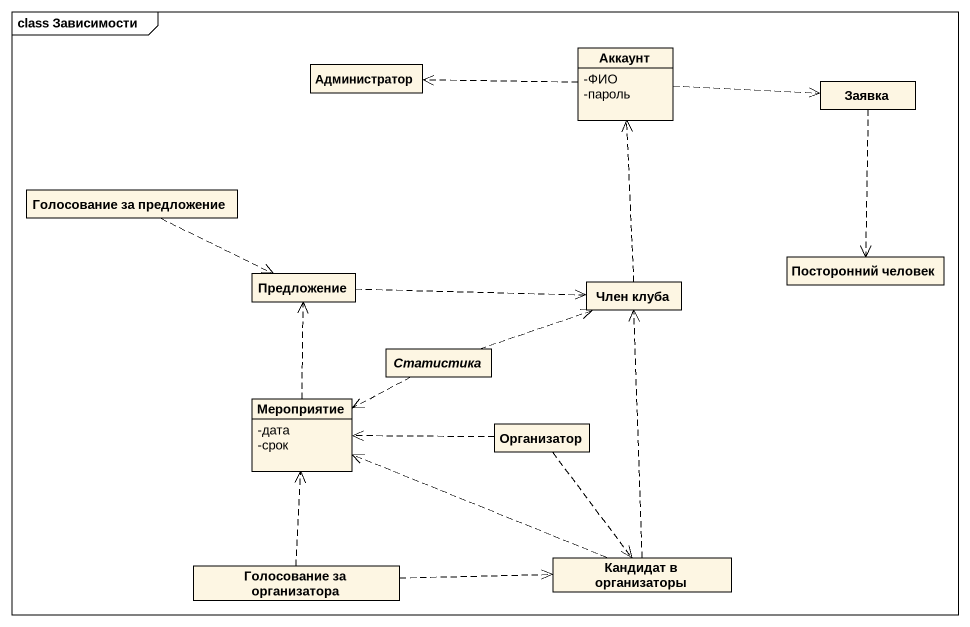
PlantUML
@startuml
mainframe class Зависимости
hide circle
hide empty members
skinparam classAttributeIconSize 0
class Аккаунт {
  -ФИО
  -пароль
}
class Администратор
class Заявка
class "Голосование за предложение" as Голосование_за_предложение
class Предложение
class "Посторонний человек" as Посторонний_человек
class "Член клуба" as Член_клуба
abstract class Статистика
class Мероприятие {
  -дата
  -срок
}
class Организатор
class "Голосование за организатора" as Голосование_за_организатора
class "Кандидат в организаторы" as Кандидат_в_организаторы
Аккаунт .left.> Администратор
Аккаунт .right.> Заявка
Заявка ..> Посторонний_человек
Голосование_за_предложение .right.> Предложение
Предложение .right.> Член_клуба
Член_клуба .up.> Аккаунт
Статистика .right.> Член_клуба
Статистика .left.> Мероприятие
Мероприятие .up.> Предложение
Организатор .left.> Мероприятие
Организатор ..> Кандидат_в_организаторы
Голосование_за_организатора .up.> Мероприятие
Голосование_за_организатора .right.> Кандидат_в_организаторы
Кандидат_в_организаторы .up.> Член_клуба
Кандидат_в_организаторы .left.> Мероприятие
@enduml
